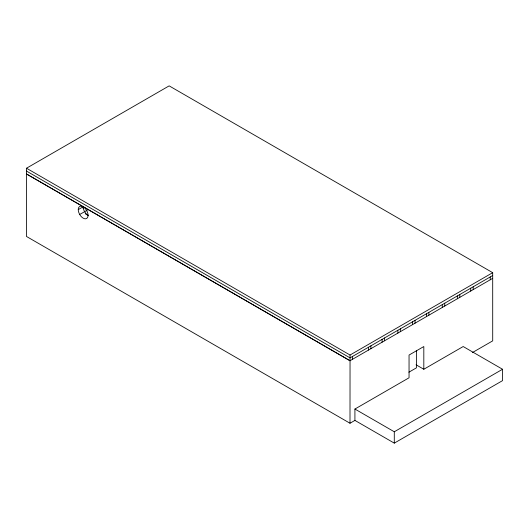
<?xml version="1.0" encoding="UTF-8"?>
<svg xmlns="http://www.w3.org/2000/svg" width="529" height="529" viewBox="0 0 529 529"><rect width="100%" height="100%" fill="white"/><g stroke="black" fill="none" stroke-linecap="round" stroke-linejoin="round"><path stroke-width="0.79" d="M416.059 364.785L423.815 369.262L463.186 346.535L502.55 369.262L502.55 380.629L394.29 443.13L354.919 420.403L350 423.246L26.45 236.443L26.496 168.229L169.154 85.87L492.697 272.673L492.711 340.855L472.324 352.625M78.246 209.623L83.165 206.779A6.956 4.02 60 0 0 84.607 211.633L85.632 213.121A6.956 4.02 60 0 0 88.092 215.303M79.687 214.47A6.956 4.02 60 0 1 79.687 206.436L80.706 206.118A6.956 4.02 60 0 1 85.632 208.962L86.65 210.456A6.956 4.02 60 0 1 86.65 218.49L85.632 218.801A6.956 4.02 60 0 1 80.706 215.964L79.687 214.47L87.192 210.231M350 423.246L350.046 355.032L492.697 272.673M492.697 275.516L350.046 357.875L26.496 171.072M492.697 278.353L350 360.738L26.45 173.942L350.046 360.712M408.917 372.185L416.435 367.847L416.435 350.8M354.919 420.403L354.919 409.043L409.049 377.785L409.049 355.052L423.815 346.535L423.815 369.262M354.919 409.043L394.29 431.77L502.55 369.262M26.496 168.229L350.046 355.032M85.275 213.776L88.092 215.396M490.238 276.938L490.238 279.775M473.191 286.778L473.191 289.621M470.731 288.199L470.731 291.036M459.794 294.508L459.794 297.351M457.334 295.929L457.334 298.773M444.75 303.196L444.75 306.04M442.29 304.618L442.29 307.455M428.86 312.368L428.86 315.211M426.4 313.79L426.4 316.633M415.02 320.362L415.02 323.199M412.56 321.777L412.56 324.621M400.321 328.846L400.321 331.69M397.861 330.268L397.861 333.111M394.29 431.77L394.29 443.13M384.543 337.958L384.543 340.802M382.083 339.38L382.083 342.217M370.915 345.847L370.915 348.69M368.455 347.269L368.455 350.105M352.512 356.453L352.512 359.29M83.165 206.779L83.165 208.433"/></g></svg>
